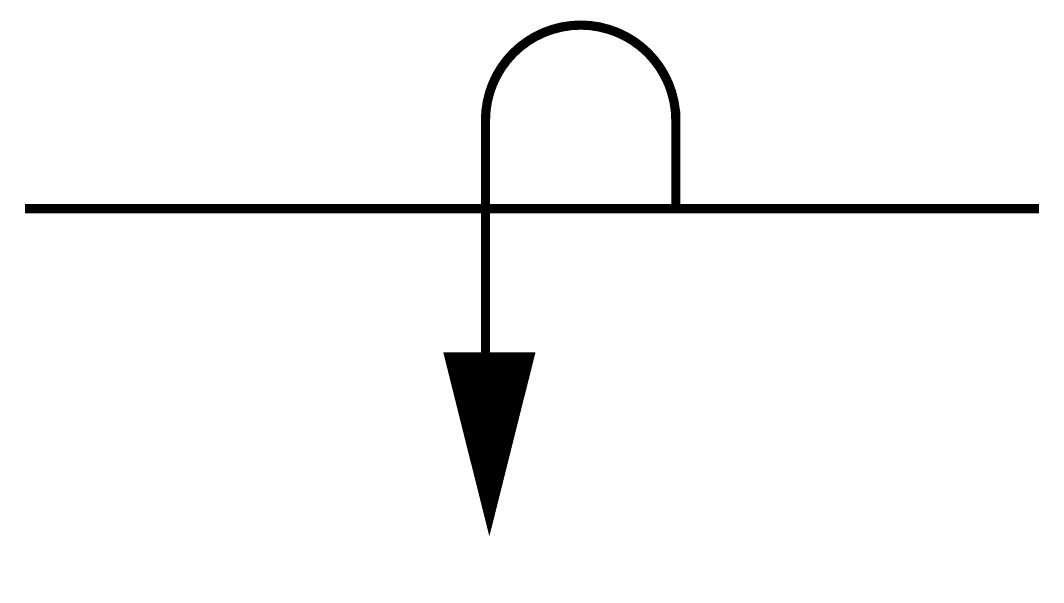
# Model space of a CAD drawing. Extents: x 0 to 11, y -0.5 to 5.6.
import ezdxf

# ---------------------------------------------------------------- set-up
doc = ezdxf.new("R2010")
doc.units = 0
doc.header["$MEASUREMENT"] = 0
doc.layers.get('0').update_dxf_attribs({"linetype": 'CONTINUOUS'})

msp = doc.modelspace()

# ---------------------------------------------------------------- linework, layer by layer
at = {"const_width": 0.1}
msp.add_lwpolyline([(4.988, 4.508, -1), (7.05, 4.508)], format="xyb", dxfattribs=at)
for points in [[(4.988, 1.924), (4.988, 4.508)], [(7.05, 4.604), (7.05, 3.503)], [(0.001, 3.551), (10.982, 3.551)]]:
    msp.add_lwpolyline(points, dxfattribs=at)
msp.add_lwpolyline([(5.03, 1.996, 1, 0, 0), (5.03, 0.001, 0, 0, 0)], format="xyseb")

doc.saveas('drawing.dxf')
